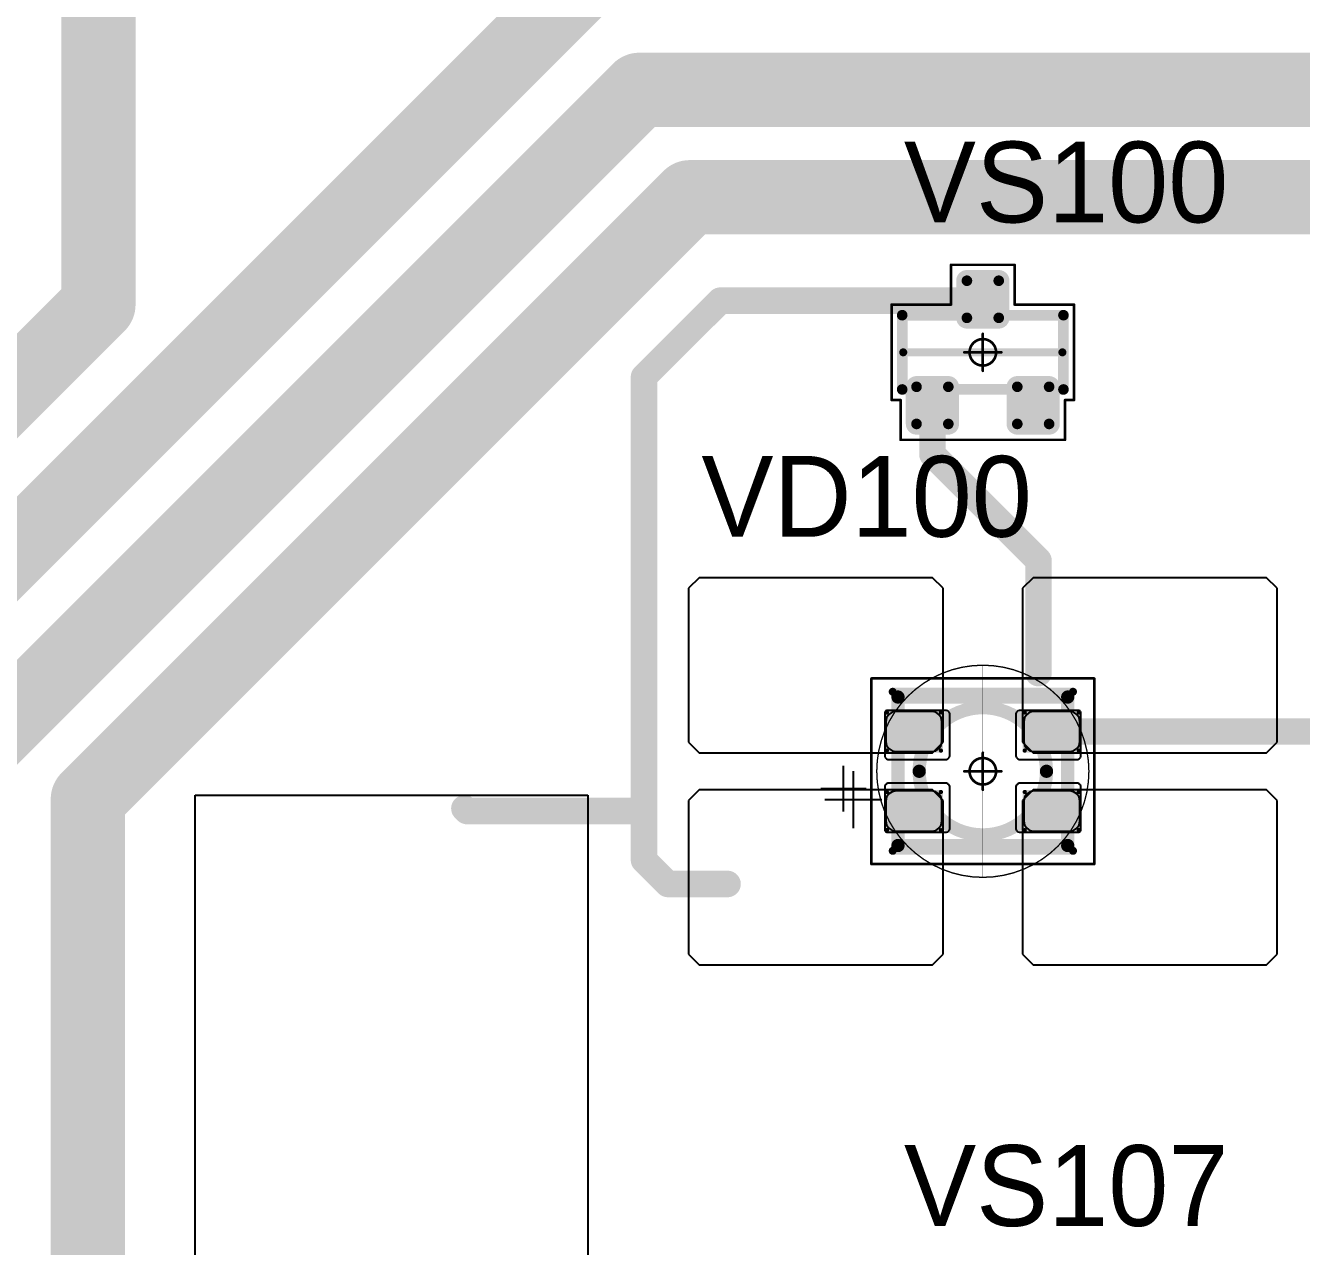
# Model space of a CAD drawing. Header units: millimetres. Extents: x 0 to 400, y 0 to 511.
# Drawn here: x 161.95 to 186.01, y 152.54 to 175.56 of the extents above; entities that cross this region are included whole.
import ezdxf

# ---------------------------------------------------------------- set-up
doc = ezdxf.new("R2010")
doc.units = ezdxf.units.MM
for name, color, linetype in [('Mechanical13', 56, 'Continuous'), ('Mechanical15', 56, 'Continuous'), ('Mechanical2', 216, 'Continuous'), ('TopLayer', 1, 'Continuous'), ('TopOverlay', 2, 'Continuous'), ('TopPaste', 8, 'Continuous'), ('TopSolder', 216, 'Continuous')]:
    doc.layers.add(name, color=color, linetype=linetype)

# ---------------------------------------------------------------- blocks, each defined once
blk = doc.blocks.new('SOT23_497')
at = {"layer": 'Mechanical13', "const_width": 0.2}
for points in [[(-0.7, 1.52), (0.7, 1.52)], [(-0.7, 1.52), (-0.7, -1.52)], [(0.7, 1.52), (0.7, -1.52)], [(-0.7, -1.52), (0.7, -1.52)]]:
    blk.add_lwpolyline(points, dxfattribs=at)
at = {"layer": 'Mechanical13', "const_width": 0.1}
for points in [[(-0.75, 1.52, 1), (-0.65, 1.52, 1)], [(-0.75, 1.52, 1), (-0.65, 1.52, 1)], [(0.65, 1.52, 1), (0.75, 1.52, 1)], [(0.65, 1.52, 1), (0.75, 1.52, 1)], [(-0.75, -1.52, 1), (-0.65, -1.52, 1)], [(-0.75, -1.52, 1), (-0.65, -1.52, 1)], [(0.65, -1.52, 1), (0.75, -1.52, 1)], [(0.65, -1.52, 1), (0.75, -1.52, 1)]]:
    blk.add_lwpolyline(points, format="xyb", close=True, dxfattribs=at)
at = {"layer": 'Mechanical15', "const_width": 0.05}
for points in [[(-0.9, 1.72), (-0.9, 1.55)], [(-0.9, 1.72), (0.9, 1.72)], [(0.9, 1.72), (0.9, 0.6)], [(-1.65, 1.55), (-1.65, -1.55)], [(-1.65, 1.55), (-0.9, 1.55)], [(0.9, 0.6), (1.65, 0.6)], [(1.65, 0.6), (1.65, -0.6)], [(0, 0.35), (0, -0.35)], [(-0.35, 0), (0.35, 0)], [(0.9, -0.6), (1.65, -0.6)], [(0.9, -0.6), (0.9, -1.72)], [(-1.65, -1.55), (-0.9, -1.55)], [(-0.9, -1.55), (-0.9, -1.72)], [(-0.9, -1.72), (0.9, -1.72)]]:
    blk.add_lwpolyline(points, dxfattribs=at)
at = {"layer": 'Mechanical15'}
for points, const_width in [([(-0.913, 1.72, 1), (-0.888, 1.72, 1)], 0.025), ([(-0.913, 1.72, 1), (-0.888, 1.72, 1)], 0.025), ([(0.888, 1.72, 1), (0.913, 1.72, 1)], 0.025), ([(0.888, 1.72, 1), (0.913, 1.72, 1)], 0.025), ([(-1.662, 1.55, 1), (-1.637, 1.55, 1)], 0.025), ([(-1.662, 1.55, 1), (-1.637, 1.55, 1)], 0.025), ([(-0.913, 1.55, 1), (-0.888, 1.55, 1)], 0.025), ([(-0.913, 1.55, 1), (-0.888, 1.55, 1)], 0.025), ([(0.888, 0.6, 1), (0.913, 0.6, 1)], 0.025), ([(0.888, 0.6, 1), (0.913, 0.6, 1)], 0.025), ([(1.637, 0.6, 1), (1.662, 0.6, 1)], 0.025), ([(1.637, 0.6, 1), (1.662, 0.6, 1)], 0.025), ([(0.25, 0, 1), (-0.25, 0, 1)], 0.05), ([(-0.012, 0.35, 1), (0.012, 0.35, 1)], 0.025), ([(-0.362, 0, 1), (-0.337, 0, 1)], 0.025), ([(-0.262, 0, 1), (-0.238, 0, 1)], 0.025), ([(0.238, 0, 1), (0.262, 0, 1)], 0.025), ([(0.337, 0, 1), (0.362, 0, 1)], 0.025), ([(-0.012, -0.35, 1), (0.012, -0.35, 1)], 0.025), ([(0.888, -0.6, 1), (0.913, -0.6, 1)], 0.025), ([(0.888, -0.6, 1), (0.913, -0.6, 1)], 0.025), ([(1.637, -0.6, 1), (1.662, -0.6, 1)], 0.025), ([(1.637, -0.6, 1), (1.662, -0.6, 1)], 0.025), ([(-1.662, -1.55, 1), (-1.637, -1.55, 1)], 0.025), ([(-1.662, -1.55, 1), (-1.637, -1.55, 1)], 0.025), ([(-0.913, -1.55, 1), (-0.888, -1.55, 1)], 0.025), ([(-0.913, -1.55, 1), (-0.888, -1.55, 1)], 0.025), ([(-0.913, -1.72, 1), (-0.888, -1.72, 1)], 0.025), ([(-0.913, -1.72, 1), (-0.888, -1.72, 1)], 0.025), ([(0.888, -1.72, 1), (0.913, -1.72, 1)], 0.025), ([(0.888, -1.72, 1), (0.913, -1.72, 1)], 0.025)]:
    blk.add_lwpolyline(points, format="xyb", close=True, dxfattribs=dict(at, const_width=const_width))
at = {"layer": 'TopLayer', "const_width": 0.1}
for points in [[(-1.4, 1.25, 1), (-1.3, 1.25, 1)], [(-0.7, 1.25, 1), (-0.6, 1.25, 1)], [(-1.4, 0.65, 1), (-1.3, 0.65, 1)], [(-0.7, 0.65, 1), (-0.6, 0.65, 1)], [(0.6, 0.3, 1), (0.7, 0.3, 1)], [(1.3, 0.3, 1), (1.4, 0.3, 1)], [(0.6, -0.3, 1), (0.7, -0.3, 1)], [(1.3, -0.3, 1), (1.4, -0.3, 1)], [(-1.4, -0.65, 1), (-1.3, -0.65, 1)], [(-0.7, -0.65, 1), (-0.6, -0.65, 1)], [(-1.4, -1.25, 1), (-1.3, -1.25, 1)], [(-0.7, -1.25, 1), (-0.6, -1.25, 1)]]:
    blk.add_lwpolyline(points, format="xyb", close=True, dxfattribs=at)
at = {"layer": 'TopLayer'}
for points in [[(-1.45, 1.25), (-1.45, 0.65), (-0.55, 1.25), (-0.55, 0.65)], [(-1.35, 1.35), (-1.35, 0.55), (-0.65, 1.35), (-0.65, 0.55)], [(0.55, 0.3), (0.55, -0.3), (1.45, 0.3), (1.45, -0.3)], [(0.65, 0.4), (0.65, -0.4), (1.35, 0.4), (1.35, -0.4)], [(-1.45, -0.65), (-1.45, -1.25), (-0.55, -0.65), (-0.55, -1.25)], [(-1.35, -0.55), (-1.35, -1.35), (-0.65, -0.55), (-0.65, -1.35)]]:
    blk.add_solid(points, dxfattribs=at)
at = {"layer": 'TopOverlay', "const_width": 0.15}
blk.add_lwpolyline([(0, 1.5), (0, -1.5)], dxfattribs=at)
at = {"layer": 'TopOverlay', "const_width": 0.075}
for points in [[(-0.038, 1.5, 1), (0.038, 1.5, 1)], [(-0.038, -1.5, 1), (0.038, -1.5, 1)]]:
    blk.add_lwpolyline(points, format="xyb", close=True, dxfattribs=at)
at = {"layer": 'TopPaste', "const_width": 0.075}
for points in [[(-1.387, 1.25, 1), (-1.313, 1.25, 1)], [(-0.687, 1.25, 1), (-0.613, 1.25, 1)], [(-1.387, 0.65, 1), (-1.313, 0.65, 1)], [(-0.687, 0.65, 1), (-0.613, 0.65, 1)], [(0.613, 0.3, 1), (0.687, 0.3, 1)], [(1.313, 0.3, 1), (1.387, 0.3, 1)], [(0.613, -0.3, 1), (0.687, -0.3, 1)], [(1.313, -0.3, 1), (1.387, -0.3, 1)], [(-1.387, -0.65, 1), (-1.313, -0.65, 1)], [(-0.687, -0.65, 1), (-0.613, -0.65, 1)], [(-1.387, -1.25, 1), (-1.313, -1.25, 1)], [(-0.687, -1.25, 1), (-0.613, -1.25, 1)]]:
    blk.add_lwpolyline(points, format="xyb", close=True, dxfattribs=at)
at = {"layer": 'TopPaste'}
for points in [[(-1.425, 1.25), (-1.425, 0.65), (-0.575, 1.25), (-0.575, 0.65)], [(-1.35, 1.325), (-1.35, 0.575), (-0.65, 1.325), (-0.65, 0.575)], [(0.575, 0.3), (0.575, -0.3), (1.425, 0.3), (1.425, -0.3)], [(0.65, 0.375), (0.65, -0.375), (1.35, 0.375), (1.35, -0.375)], [(-1.425, -0.65), (-1.425, -1.25), (-0.575, -0.65), (-0.575, -1.25)], [(-1.35, -0.575), (-1.35, -1.325), (-0.65, -0.575), (-0.65, -1.325)]]:
    blk.add_solid(points, dxfattribs=at)
at = {"layer": 'TopSolder', "const_width": 0.202}
for points in [[(-1.451, 1.25, 1), (-1.249, 1.25, 1)], [(-0.751, 1.25, 1), (-0.549, 1.25, 1)], [(-1.451, 0.65, 1), (-1.249, 0.65, 1)], [(-0.751, 0.65, 1), (-0.549, 0.65, 1)], [(0.549, 0.3, 1), (0.751, 0.3, 1)], [(1.249, 0.3, 1), (1.451, 0.3, 1)], [(0.549, -0.3, 1), (0.751, -0.3, 1)], [(1.249, -0.3, 1), (1.451, -0.3, 1)], [(-1.451, -0.65, 1), (-1.249, -0.65, 1)], [(-0.751, -0.65, 1), (-0.549, -0.65, 1)], [(-1.451, -1.25, 1), (-1.249, -1.25, 1)], [(-0.751, -1.25, 1), (-0.549, -1.25, 1)]]:
    blk.add_lwpolyline(points, format="xyb", close=True, dxfattribs=at)
at = {"layer": 'TopSolder'}
for points in [[(-1.35, 1.452), (-1.35, 0.448), (-0.65, 1.452), (-0.65, 0.448)], [(-1.552, 1.25), (-1.552, 0.65), (-0.448, 1.25), (-0.448, 0.65)], [(0.65, 0.502), (0.65, -0.502), (1.35, 0.502), (1.35, -0.502)], [(0.448, 0.3), (0.448, -0.3), (1.552, 0.3), (1.552, -0.3)], [(-1.35, -0.448), (-1.35, -1.452), (-0.65, -0.448), (-0.65, -1.452)], [(-1.552, -0.65), (-1.552, -1.25), (-0.448, -0.65), (-0.448, -1.25)]]:
    blk.add_solid(points, dxfattribs=at)
blk = doc.blocks.new('E65F_701')
at = {"layer": 'Mechanical13'}
for p, q in [((2.441, 1.071), (2.441, 0)), ((1.905, 0.536), (2.976, 0.536))]:
    blk.add_line(p, q, dxfattribs=at)
at = {"layer": 'Mechanical13', "const_width": 0.25}
for points in [[(-1.6, 1.4), (-1.6, -1.4)], [(1.6, 1.4), (-1.6, 1.4)], [(1.6, 1.4), (1.6, -1.4)], [(1.6, -1.4), (-1.6, -1.4)]]:
    blk.add_lwpolyline(points, dxfattribs=at)
at = {"layer": 'Mechanical13'}
for points, const_width in [([(-1.663, 1.4, 1), (-1.538, 1.4, 1)], 0.125), ([(-1.663, 1.4, 1), (-1.538, 1.4, 1)], 0.125), ([(1.537, 1.4, 1), (1.662, 1.4, 1)], 0.125), ([(1.537, 1.4, 1), (1.662, 1.4, 1)], 0.125), ([(1.2, 0, 1), (-1.2, 0, 1)], 0.25), ([(-1.263, 0, 1), (-1.138, 0, 1)], 0.125), ([(1.137, 0, 1), (1.262, 0, 1)], 0.125), ([(-1.663, -1.4, 1), (-1.538, -1.4, 1)], 0.125), ([(-1.663, -1.4, 1), (-1.538, -1.4, 1)], 0.125), ([(1.537, -1.4, 1), (1.662, -1.4, 1)], 0.125), ([(1.537, -1.4, 1), (1.662, -1.4, 1)], 0.125)]:
    blk.add_lwpolyline(points, format="xyb", close=True, dxfattribs=dict(at, const_width=const_width))
at = {"layer": 'Mechanical15', "const_width": 0.05}
for points in [[(2.1, 1.75), (-2.1, 1.75)], [(-2.1, 1.75), (-2.1, -1.75)], [(2.1, 1.75), (2.1, -1.75)], [(0, 0.35), (0, -0.35)], [(0, 0.35), (0, -0.35)], [(0.35, 0), (-0.35, 0)], [(0.35, 0), (-0.35, 0)], [(2.1, -1.75), (-2.1, -1.75)]]:
    blk.add_lwpolyline(points, dxfattribs=at)
at = {"layer": 'Mechanical15'}
for points, const_width in [([(-2.113, 1.75, 1), (-2.088, 1.75, 1)], 0.025), ([(-2.113, 1.75, 1), (-2.088, 1.75, 1)], 0.025), ([(2.087, 1.75, 1), (2.112, 1.75, 1)], 0.025), ([(2.087, 1.75, 1), (2.112, 1.75, 1)], 0.025), ([(0.25, 0, 1), (-0.25, 0, 1)], 0.05), ([(0.25, 0, 1), (-0.25, 0, 1)], 0.05), ([(-0.013, 0.35, 1), (0.012, 0.35, 1)], 0.025), ([(-0.013, 0.35, 1), (0.012, 0.35, 1)], 0.025), ([(-0.363, 0, 1), (-0.338, 0, 1)], 0.025), ([(-0.363, 0, 1), (-0.338, 0, 1)], 0.025), ([(-0.263, 0, 1), (-0.238, 0, 1)], 0.025), ([(-0.263, 0, 1), (-0.238, 0, 1)], 0.025), ([(0.237, 0, 1), (0.262, 0, 1)], 0.025), ([(0.237, 0, 1), (0.262, 0, 1)], 0.025), ([(0.337, 0, 1), (0.362, 0, 1)], 0.025), ([(0.337, 0, 1), (0.362, 0, 1)], 0.025), ([(-0.013, -0.35, 1), (0.012, -0.35, 1)], 0.025), ([(-0.013, -0.35, 1), (0.012, -0.35, 1)], 0.025), ([(-2.113, -1.75, 1), (-2.088, -1.75, 1)], 0.025), ([(-2.113, -1.75, 1), (-2.088, -1.75, 1)], 0.025), ([(2.087, -1.75, 1), (2.112, -1.75, 1)], 0.025), ([(2.087, -1.75, 1), (2.112, -1.75, 1)], 0.025)]:
    blk.add_lwpolyline(points, format="xyb", close=True, dxfattribs=dict(at, const_width=const_width))
at = {"layer": 'TopLayer'}
for p, q in [((-5.35, 3.65), (-5.55, 3.45)), ((-0.95, 3.65), (-5.35, 3.65)), ((-5.35, 3.65), (-5.35, 3.65)), ((-0.75, 3.45), (-0.95, 3.65)), ((0.95, 3.65), (0.75, 3.45)), ((5.35, 3.65), (0.95, 3.65)), ((0.95, 3.65), (0.95, 3.65)), ((5.55, 3.45), (5.35, 3.65)), ((-5.55, 3.45), (-5.55, 3.45)), ((-5.55, 3.45), (-5.55, 0.55)), ((-0.75, 0.55), (-0.75, 3.45)), ((0.75, 3.45), (0.75, 3.45)), ((0.75, 3.45), (0.75, 0.55)), ((5.55, 0.55), (5.55, 3.45)), ((-5.55, 0.55), (-5.35, 0.35)), ((-0.95, 0.35), (-0.75, 0.55)), ((0.75, 0.55), (0.95, 0.35)), ((5.35, 0.35), (5.55, 0.55)), ((-5.35, 0.35), (-0.95, 0.35)), ((0.95, 0.35), (5.35, 0.35)), ((-5.35, -0.35), (-5.55, -0.55)), ((-0.95, -0.35), (-5.35, -0.35)), ((-5.35, -0.35), (-5.35, -0.35)), ((-0.75, -0.55), (-0.95, -0.35)), ((0.95, -0.35), (0.75, -0.55)), ((5.35, -0.35), (0.95, -0.35)), ((0.95, -0.35), (0.95, -0.35)), ((5.55, -0.55), (5.35, -0.35)), ((-5.55, -0.55), (-5.55, -0.55)), ((-5.55, -0.55), (-5.55, -3.45)), ((-0.75, -3.45), (-0.75, -0.55)), ((0.75, -0.55), (0.75, -0.55)), ((0.75, -0.55), (0.75, -3.45)), ((5.55, -3.45), (5.55, -0.55)), ((-5.55, -3.45), (-5.35, -3.65)), ((-0.95, -3.65), (-0.75, -3.45)), ((0.75, -3.45), (0.95, -3.65)), ((5.35, -3.65), (5.55, -3.45)), ((-5.35, -3.65), (-0.95, -3.65)), ((0.95, -3.65), (5.35, -3.65))]:
    blk.add_line(p, q, dxfattribs=at)
at = {"layer": 'TopLayer', "const_width": 0.04}
for points in [[(-1.83, 1.11, 1), (-1.79, 1.11, 1)], [(-0.81, 1.11, 1), (-0.77, 1.11, 1)], [(0.77, 1.11, 1), (0.81, 1.11, 1)], [(1.79, 1.11, 1), (1.83, 1.11, 1)], [(-1.83, 0.39, 1), (-1.79, 0.39, 1)], [(-0.81, 0.39, 1), (-0.77, 0.39, 1)], [(0.77, 0.39, 1), (0.81, 0.39, 1)], [(1.79, 0.39, 1), (1.83, 0.39, 1)], [(-1.83, -0.39, 1), (-1.79, -0.39, 1)], [(-0.81, -0.39, 1), (-0.77, -0.39, 1)], [(0.77, -0.39, 1), (0.81, -0.39, 1)], [(1.79, -0.39, 1), (1.83, -0.39, 1)], [(-1.83, -1.11, 1), (-1.79, -1.11, 1)], [(-0.81, -1.11, 1), (-0.77, -1.11, 1)], [(0.77, -1.11, 1), (0.81, -1.11, 1)], [(1.79, -1.11, 1), (1.83, -1.11, 1)]]:
    blk.add_lwpolyline(points, format="xyb", close=True, dxfattribs=at)
at = {"layer": 'TopLayer'}
for points in [[(-1.85, 1.11), (-1.85, 0.39), (-0.75, 1.11), (-0.75, 0.39)], [(-1.81, 1.15), (-1.81, 0.35), (-0.79, 1.15), (-0.79, 0.35)], [(0.75, 1.11), (0.75, 0.39), (1.85, 1.11), (1.85, 0.39)], [(0.79, 1.15), (0.79, 0.35), (1.81, 1.15), (1.81, 0.35)], [(-1.85, -0.39), (-1.85, -1.11), (-0.75, -0.39), (-0.75, -1.11)], [(-1.81, -0.35), (-1.81, -1.15), (-0.79, -0.35), (-0.79, -1.15)], [(0.75, -0.39), (0.75, -1.11), (1.85, -0.39), (1.85, -1.11)], [(0.79, -0.35), (0.79, -1.15), (1.81, -0.35), (1.81, -1.15)]]:
    blk.add_solid(points, dxfattribs=at)
at = {"layer": 'TopOverlay'}
for p, q in [((2.628, 0.757), (2.628, -0.1)), ((2.2, 0.328), (3.057, 0.328))]:
    blk.add_line(p, q, dxfattribs=at)
at = {"layer": 'TopOverlay', "const_width": 0.15}
for points in [[(1.7, 1.5), (-1.7, 1.5)], [(1.7, -1.5), (-1.7, -1.5)]]:
    blk.add_lwpolyline(points, dxfattribs=at)
at = {"layer": 'TopOverlay', "const_width": 0.075}
for points in [[(-1.738, 1.5, 1), (-1.663, 1.5, 1)], [(1.662, 1.5, 1), (1.737, 1.5, 1)], [(-1.738, -1.5, 1), (-1.663, -1.5, 1)], [(1.662, -1.5, 1), (1.737, -1.5, 1)]]:
    blk.add_lwpolyline(points, format="xyb", close=True, dxfattribs=at)
at = {"layer": 'TopPaste'}
for p, q in [((-1.814, 1.011), (-1.829, 0.938)), ((-1.773, 1.073), (-1.814, 1.011)), ((-1.711, 1.114), (-1.773, 1.073)), ((-1.638, 1.129), (-1.711, 1.114)), ((-0.963, 1.129), (-1.638, 1.129)), ((-0.889, 1.114), (-0.963, 1.129)), ((-0.827, 1.073), (-0.889, 1.114)), ((-0.786, 1.011), (-0.827, 1.073)), ((-0.771, 0.938), (-0.786, 1.011)), ((0.786, 1.011), (0.771, 0.938)), ((0.827, 1.073), (0.786, 1.011)), ((0.889, 1.114), (0.827, 1.073)), ((0.962, 1.129), (0.889, 1.114)), ((1.637, 1.129), (0.962, 1.129)), ((1.711, 1.114), (1.637, 1.129)), ((1.773, 1.073), (1.711, 1.114)), ((1.814, 1.011), (1.773, 1.073)), ((1.829, 0.938), (1.814, 1.011)), ((-1.829, 0.938), (-1.829, 0.563)), ((-0.771, 0.563), (-0.771, 0.938)), ((0.771, 0.938), (0.771, 0.563)), ((1.829, 0.563), (1.829, 0.938)), ((-1.829, 0.563), (-1.814, 0.489)), ((-1.814, 0.489), (-1.773, 0.427)), ((-0.827, 0.427), (-0.786, 0.489)), ((-0.786, 0.489), (-0.771, 0.563)), ((0.771, 0.563), (0.786, 0.489)), ((0.786, 0.489), (0.827, 0.427)), ((1.773, 0.427), (1.814, 0.489)), ((1.814, 0.489), (1.829, 0.563)), ((-1.773, 0.427), (-1.711, 0.386)), ((-1.711, 0.386), (-1.638, 0.371)), ((-1.638, 0.371), (-0.963, 0.371)), ((-0.963, 0.371), (-0.889, 0.386)), ((-0.889, 0.386), (-0.827, 0.427)), ((0.827, 0.427), (0.889, 0.386)), ((0.889, 0.386), (0.962, 0.371)), ((0.962, 0.371), (1.637, 0.371)), ((1.637, 0.371), (1.711, 0.386)), ((1.711, 0.386), (1.773, 0.427)), ((-1.773, -0.427), (-1.814, -0.489)), ((-1.711, -0.386), (-1.773, -0.427)), ((-1.638, -0.371), (-1.711, -0.386)), ((-0.963, -0.371), (-1.638, -0.371)), ((-0.889, -0.386), (-0.963, -0.371)), ((-0.827, -0.427), (-0.889, -0.386)), ((-0.786, -0.489), (-0.827, -0.427)), ((0.827, -0.427), (0.786, -0.489)), ((0.889, -0.386), (0.827, -0.427)), ((0.962, -0.371), (0.889, -0.386)), ((1.637, -0.371), (0.962, -0.371)), ((1.711, -0.386), (1.637, -0.371)), ((1.773, -0.427), (1.711, -0.386)), ((1.814, -0.489), (1.773, -0.427)), ((-1.814, -0.489), (-1.829, -0.563)), ((-1.829, -0.563), (-1.829, -0.938)), ((-0.771, -0.563), (-0.786, -0.489)), ((-0.771, -0.938), (-0.771, -0.563)), ((0.786, -0.489), (0.771, -0.563)), ((0.771, -0.563), (0.771, -0.938)), ((1.829, -0.563), (1.814, -0.489)), ((1.829, -0.938), (1.829, -0.563)), ((-1.829, -0.938), (-1.814, -1.011)), ((-0.786, -1.011), (-0.771, -0.938)), ((0.771, -0.938), (0.786, -1.011)), ((1.814, -1.011), (1.829, -0.938)), ((-1.814, -1.011), (-1.773, -1.073)), ((-1.773, -1.073), (-1.711, -1.114)), ((-1.711, -1.114), (-1.638, -1.129)), ((-1.638, -1.129), (-0.963, -1.129)), ((-0.963, -1.129), (-0.889, -1.114)), ((-0.889, -1.114), (-0.827, -1.073)), ((-0.827, -1.073), (-0.786, -1.011)), ((0.786, -1.011), (0.827, -1.073)), ((0.827, -1.073), (0.889, -1.114)), ((0.889, -1.114), (0.962, -1.129)), ((0.962, -1.129), (1.637, -1.129)), ((1.637, -1.129), (1.711, -1.114)), ((1.711, -1.114), (1.773, -1.073)), ((1.773, -1.073), (1.814, -1.011))]:
    blk.add_line(p, q, dxfattribs=at)
at = {"layer": 'TopSolder'}
for p, q in [((-1.842, 1.129), (-1.85, 1.111)), ((-1.85, 1.111), (-1.85, 1.101)), ((-1.85, 1.101), (-1.85, 1.101)), ((-1.85, 1.101), (-1.85, 0.301)), ((-1.828, 1.143), (-1.842, 1.129)), ((-1.81, 1.151), (-1.828, 1.143)), ((-1.8, 1.151), (-1.81, 1.151)), ((-0.7, 1.151), (-1.8, 1.151)), ((-0.685, 1.151), (-0.7, 1.151)), ((-0.7, 1.151), (-0.7, 1.151)), ((-0.658, 1.139), (-0.685, 1.151)), ((-0.636, 1.118), (-0.658, 1.139)), ((-0.625, 1.09), (-0.636, 1.118)), ((-0.625, 1.076), (-0.625, 1.09)), ((-0.625, 0.301), (-0.625, 1.076)), ((0.636, 1.118), (0.625, 1.09)), ((0.625, 1.09), (0.625, 1.076)), ((0.625, 1.076), (0.625, 1.076)), ((0.625, 1.076), (0.625, 0.301)), ((0.657, 1.139), (0.636, 1.118)), ((0.685, 1.151), (0.657, 1.139)), ((0.7, 1.151), (0.685, 1.151)), ((1.8, 1.151), (0.7, 1.151)), ((1.81, 1.151), (1.8, 1.151)), ((1.8, 1.151), (1.8, 1.151)), ((1.828, 1.143), (1.81, 1.151)), ((1.842, 1.129), (1.828, 1.143)), ((1.85, 1.111), (1.842, 1.129)), ((1.85, 1.101), (1.85, 1.111)), ((1.85, 0.301), (1.85, 1.101)), ((-1.85, 0.301), (-1.85, 0.286)), ((-1.85, 0.286), (-1.839, 0.258)), ((-1.839, 0.258), (-1.818, 0.237)), ((-0.658, 0.237), (-0.636, 0.258)), ((-0.636, 0.258), (-0.625, 0.286)), ((-0.625, 0.286), (-0.625, 0.301)), ((-0.625, 0.301), (-0.625, 0.301)), ((0.625, 0.301), (0.625, 0.286)), ((0.625, 0.286), (0.636, 0.258)), ((0.636, 0.258), (0.657, 0.237)), ((1.817, 0.237), (1.839, 0.258)), ((1.839, 0.258), (1.85, 0.286)), ((1.85, 0.286), (1.85, 0.301)), ((1.85, 0.301), (1.85, 0.301)), ((-1.818, 0.237), (-1.79, 0.226)), ((-1.79, 0.226), (-1.775, 0.226)), ((-1.775, 0.226), (-1.775, 0.226)), ((-1.775, 0.226), (-0.7, 0.226)), ((-0.7, 0.226), (-0.685, 0.226)), ((-0.685, 0.226), (-0.658, 0.237)), ((0.657, 0.237), (0.685, 0.226)), ((0.685, 0.226), (0.7, 0.226)), ((0.7, 0.226), (0.7, 0.226)), ((0.7, 0.226), (1.775, 0.226)), ((1.775, 0.226), (1.79, 0.226)), ((1.79, 0.226), (1.817, 0.237)), ((-1.818, -0.236), (-1.839, -0.257)), ((-1.79, -0.224), (-1.818, -0.236)), ((-1.775, -0.224), (-1.79, -0.224)), ((-0.7, -0.224), (-1.775, -0.224)), ((-0.685, -0.224), (-0.7, -0.224)), ((-0.7, -0.224), (-0.7, -0.224)), ((-0.658, -0.236), (-0.685, -0.224)), ((-0.636, -0.257), (-0.658, -0.236)), ((0.657, -0.236), (0.636, -0.257)), ((0.685, -0.224), (0.657, -0.236)), ((0.7, -0.224), (0.685, -0.224)), ((1.775, -0.224), (0.7, -0.224)), ((1.79, -0.224), (1.775, -0.224)), ((1.775, -0.224), (1.775, -0.224)), ((1.817, -0.236), (1.79, -0.224)), ((1.839, -0.257), (1.817, -0.236)), ((-1.839, -0.257), (-1.85, -0.285)), ((-1.85, -0.285), (-1.85, -0.299)), ((-1.85, -0.299), (-1.85, -0.299)), ((-1.85, -0.299), (-1.85, -1.099)), ((-0.625, -0.285), (-0.636, -0.257)), ((-0.625, -0.299), (-0.625, -0.285)), ((-0.625, -1.074), (-0.625, -0.299)), ((0.636, -0.257), (0.625, -0.285)), ((0.625, -0.285), (0.625, -0.299)), ((0.625, -0.299), (0.625, -0.299)), ((0.625, -0.299), (0.625, -1.074)), ((1.85, -0.285), (1.839, -0.257)), ((1.85, -0.299), (1.85, -0.285)), ((1.85, -1.099), (1.85, -0.299)), ((-1.85, -1.099), (-1.85, -1.109)), ((-1.85, -1.109), (-1.842, -1.128)), ((-1.842, -1.128), (-1.828, -1.142)), ((-1.828, -1.142), (-1.81, -1.149)), ((-1.81, -1.149), (-1.8, -1.149)), ((-1.8, -1.149), (-0.7, -1.149)), ((-1.8, -1.149), (-1.8, -1.149)), ((-0.7, -1.149), (-0.685, -1.149)), ((-0.685, -1.149), (-0.658, -1.138)), ((-0.658, -1.138), (-0.636, -1.117)), ((-0.636, -1.117), (-0.625, -1.089)), ((-0.625, -1.089), (-0.625, -1.074)), ((-0.625, -1.074), (-0.625, -1.074)), ((0.625, -1.074), (0.625, -1.089)), ((0.625, -1.089), (0.636, -1.117)), ((0.636, -1.117), (0.657, -1.138)), ((0.657, -1.138), (0.685, -1.149)), ((0.685, -1.149), (0.7, -1.149)), ((0.7, -1.149), (1.8, -1.149)), ((0.7, -1.149), (0.7, -1.149)), ((1.8, -1.149), (1.81, -1.149)), ((1.81, -1.149), (1.828, -1.142)), ((1.828, -1.142), (1.842, -1.128)), ((1.842, -1.128), (1.85, -1.109)), ((1.85, -1.109), (1.85, -1.099)), ((1.85, -1.099), (1.85, -1.099))]:
    blk.add_line(p, q, dxfattribs=at)

msp = doc.modelspace()

# ---------------------------------------------------------------- linework, layer by layer
at = {"layer": 'Mechanical2'}
for points, const_width in [([(182, 161.5, 1), (178, 161.5, 1)], 0.0254), ([(180, 163.5, 1), (180, 163.5, 1)], 0.0005), ([(177.994, 161.5, 1), (178.006, 161.5, 1)], 0.0127), ([(178, 161.5, 1), (178, 161.5, 1)], 0.0005), ([(181.994, 161.5, 1), (182.006, 161.5, 1)], 0.0127), ([(182, 161.5, 1), (182, 161.5, 1)], 0.0005), ([(180, 159.5, 1), (180, 159.5, 1)], 0.0005)]:
    msp.add_lwpolyline(points, format="xyb", close=True, dxfattribs=dict(at, const_width=const_width))
at = {"layer": 'Mechanical2', "const_width": 0.001}
for points in [[(180, 159.5), (180, 163.5)], [(178, 161.5), (182, 161.5)]]:
    msp.add_lwpolyline(points, dxfattribs=at)
at = {"layer": 'TopLayer'}
for p, q in [((165.15, 16.5), (165.15, 161.05)), ((165.15, 161.05), (172.55, 161.05)), ((172.55, 161.05), (172.55, 16.5))]:
    msp.add_line(p, q, dxfattribs=at)
for points, const_width in [([(163.325, 170.3), (163.325, 179.125)], 1.4), ([(158.625, 162.525), (172.55, 176.45)], 1.4), ([(160.775, 161.6), (173.525, 174.35)], 1.4), ([(173.525, 174.35), (326.087, 174.35)], 1.4), ([(163.125, 160.975), (174.475, 172.325)], 1.4), ([(174.475, 172.325), (221.6, 172.325)], 1.4), ([(156.475, 163.45), (163.325, 170.3)], 1.4), ([(173.612, 168.937), (175.05, 170.375)], 0.5), ([(175.05, 170.375), (179.912, 170.375)], 0.5), ([(173.612, 160.75), (173.612, 168.937)], 0.5), ([(179.05, 167.475), (179.05, 168.4)], 0.5), ([(179.05, 167.475), (181.05, 165.475)], 0.5), ([(181.05, 163.35), (181.05, 165.475)], 0.5), ([(181.3, 162.25), (193.487, 162.25)], 0.5), ([(163.125, 143.525), (163.125, 160.975)], 1.4), ([(170.225, 160.8), (170.275, 160.75)], 0.5), ([(170.275, 160.75), (173.612, 160.75)], 0.5), ([(173.612, 159.825), (173.612, 160.75)], 0.5), ([(173.612, 159.825), (174.062, 159.375)], 0.5), ([(174.062, 159.375), (175.187, 159.375)], 0.5)]:
    msp.add_lwpolyline(points, dxfattribs=dict(at, const_width=const_width))
for points, const_width in [([(173.175, 174.35, 1), (173.875, 174.35, 1)], 0.7), ([(173.175, 174.35, 1), (173.875, 174.35, 1)], 0.7), ([(174.125, 172.325, 1), (174.825, 172.325, 1)], 0.7), ([(174.125, 172.325, 1), (174.825, 172.325, 1)], 0.7), ([(162.975, 170.3, 1), (163.675, 170.3, 1)], 0.7), ([(162.975, 170.3, 1), (163.675, 170.3, 1)], 0.7), ([(174.925, 170.375, 1), (175.175, 170.375, 1)], 0.25), ([(174.925, 170.375, 1), (175.175, 170.375, 1)], 0.25), ([(179.787, 170.375, 1), (180.037, 170.375, 1)], 0.25), ([(173.487, 168.937, 1), (173.737, 168.937, 1)], 0.25), ([(173.487, 168.937, 1), (173.737, 168.937, 1)], 0.25), ([(178.925, 168.4, 1), (179.175, 168.4, 1)], 0.25), ([(178.925, 167.475, 1), (179.175, 167.475, 1)], 0.25), ([(178.925, 167.475, 1), (179.175, 167.475, 1)], 0.25), ([(180.925, 165.475, 1), (181.175, 165.475, 1)], 0.25), ([(180.925, 165.475, 1), (181.175, 165.475, 1)], 0.25), ([(180.925, 163.35, 1), (181.175, 163.35, 1)], 0.25), ([(181.175, 162.25, 1), (181.425, 162.25, 1)], 0.25), ([(162.775, 160.975, 1), (163.475, 160.975, 1)], 0.7), ([(162.775, 160.975, 1), (163.475, 160.975, 1)], 0.7), ([(170.1, 160.8, 1), (170.35, 160.8, 1)], 0.25), ([(170.15, 160.75, 1), (170.4, 160.75, 1)], 0.25), ([(170.15, 160.75, 1), (170.4, 160.75, 1)], 0.25), ([(173.487, 160.75, 1), (173.737, 160.75, 1)], 0.25), ([(173.487, 160.75, 1), (173.737, 160.75, 1)], 0.25), ([(173.487, 160.75, 1), (173.737, 160.75, 1)], 0.25), ([(173.487, 159.825, 1), (173.737, 159.825, 1)], 0.25), ([(173.487, 159.825, 1), (173.737, 159.825, 1)], 0.25), ([(173.937, 159.375, 1), (174.187, 159.375, 1)], 0.25), ([(173.937, 159.375, 1), (174.187, 159.375, 1)], 0.25), ([(175.062, 159.375, 1), (175.312, 159.375, 1)], 0.25)]:
    msp.add_lwpolyline(points, format="xyb", close=True, dxfattribs=dict(at, const_width=const_width))

# ---------------------------------------------------------------- block references
for name, p, rotation in [('SOT23_497', (180, 169.4), 90), ('E65F_701', (180, 161.5), 180)]:
    msp.add_blockref(name, p, dxfattribs=dict(rotation=rotation))

# ---------------------------------------------------------------- texts
at = {"layer": 'TopOverlay'}
for s, p in [('VS100', (178.511, 171.849)), ('VD100', (174.694, 165.922)), ('VS107', (178.514, 152.926))]:
    msp.add_text(s, height=1.524, dxfattribs=at).set_placement(p)

doc.saveas('drawing.dxf')
